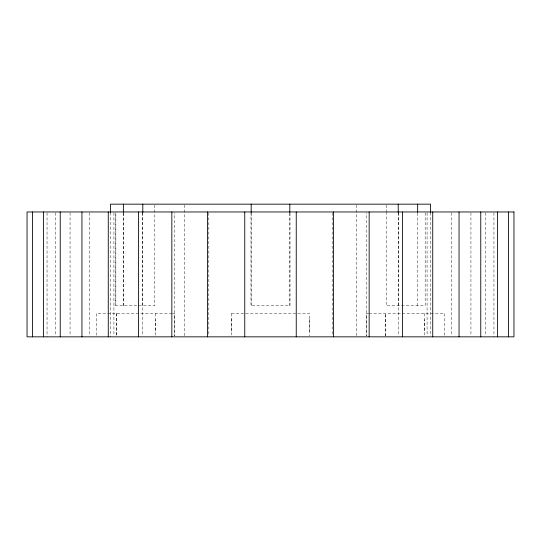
<?xml version="1.0" encoding="UTF-8"?>
<svg xmlns="http://www.w3.org/2000/svg" width="541" height="541" viewBox="0 0 541 541"><rect width="100%" height="100%" fill="white"/><g stroke="black" fill="none" stroke-linecap="round" stroke-linejoin="round"><path stroke-width="0.41" stroke-dasharray="2.71 2.03" d="M115.828 305.624L115.828 212.809L115.821 305.624L154.807 305.624L154.807 212.809M171.93 313.428L96.298 313.428L96.298 336.008M172.457 313.428L174.337 313.428L174.337 336.008L174.276 212.809M231.474 313.428L309.526 313.428L309.493 336.062M368.543 313.428L366.663 313.428L366.67 336.008L366.724 212.809M369.07 313.428L444.702 313.428L444.702 336.008M493.947 212.809L493.947 336.84M485.236 212.809L485.236 335.995M470.934 212.809L470.934 335.995M451.383 212.809L451.383 335.995M430.501 212.606L430.501 335.995M427.079 212.809L427.079 335.995M425.172 212.809L425.179 305.624L386.193 305.624L386.2 212.809M424.306 313.428L424.306 336.069M417.652 213.012L417.625 305.624M398.616 212.809L398.622 335.995M398.223 212.599L398.223 305.624M386.193 204.998L386.2 212.545M385.314 336.069L385.314 330.646A406.649 272.975 -90 0 0 385.314 319.623L385.314 313.428L385.3 336.008M356.357 205.005L356.357 336.84M332.181 212.809L332.181 335.995M290.01 212.809L290.01 305.624L250.99 305.624L250.99 212.809M289.82 213.228L289.82 305.624M251.18 213.228L251.18 305.624M231.534 313.428L231.507 336.062M208.819 212.809L208.819 335.995M184.643 205.005L184.643 336.84M155.7 313.428L155.686 336.069M154.8 204.998L154.807 212.545M142.777 212.599L142.777 305.624M142.384 212.809L142.378 335.995M123.375 213.107L123.375 305.624M123.348 213.012L123.348 305.624M116.734 313.428L116.734 336.008M116.694 313.428L116.694 319.596A403.627 97.732 -90 0 1 116.694 330.673L116.694 336.069M113.921 212.809L113.921 335.995M110.499 212.606L110.499 336.84M89.617 212.809L89.617 335.995M70.066 212.809L70.066 335.995M55.764 212.809L55.764 335.995M47.053 212.809L47.053 336.84M309.493 331.369A457.801 444.33 -90 0 1 309.493 318.899M424.306 330.673A403.627 97.732 -90 0 1 424.306 319.596M231.507 318.899A457.801 444.33 -90 0 1 231.507 331.369M155.686 330.646A406.649 272.975 -90 0 1 155.686 319.623"/><path stroke-width="0.81" d="M508.554 211.964L508.554 336.84M497.45 211.964L497.45 336.84M480.766 211.964L480.766 336.84M459.052 211.964L459.052 336.84M432.732 211.964L432.732 336.84M430.501 212.606L430.501 204.16L110.499 204.16L110.499 212.606M417.652 204.16L417.652 212.207M402.538 211.964L402.538 336.84M398.223 204.16L398.223 212.599M369.158 211.964L369.158 336.84M333.418 211.964L333.418 336.84M296.245 211.964L296.245 336.84M289.82 204.16L289.82 212.403M251.18 204.16L251.18 212.566M244.755 211.964L244.755 336.84M207.582 211.964L207.582 336.84M171.842 211.964L171.842 336.84M142.797 204.16L142.797 212.505M138.462 211.964L138.462 336.84M123.375 204.16L123.375 212.295M108.268 211.964L108.268 336.84M81.948 211.964L81.948 336.84M60.234 211.964L60.234 336.84M43.551 211.964L43.551 336.84M32.446 211.964L32.446 336.84M513.95 211.964L27.05 211.964L27.05 336.84L513.95 336.84L513.95 211.964"/></g></svg>
